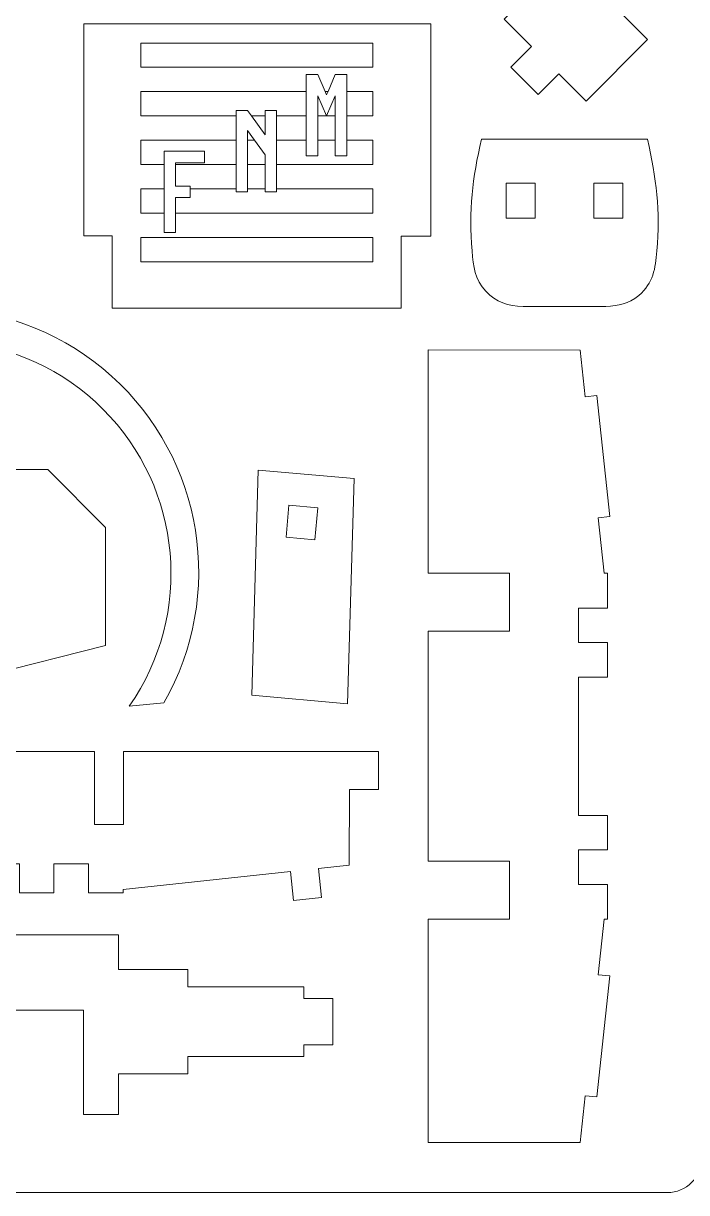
# Model space of a CAD drawing. Header units: centimetres. Extents: x -47.2 to 47.8, y -16.6 to 12.4.
# Drawn here: x -15.19 to -9.36, y -16.6 to -6.32 of the extents above; entities that cross this region are included whole.
import ezdxf

# ---------------------------------------------------------------- set-up
doc = ezdxf.new("R2010")
doc.units = ezdxf.units.CM
doc.header["$MEASUREMENT"] = 0
doc.layers.add('Camada 1', color=7, linetype='Continuous')

msp = doc.modelspace()

# ---------------------------------------------------------------- linework, layer by layer
at = {"layer": 'Camada 1', "color": 6, "lineweight": 9}
msp.add_open_spline([(-27.9276, 12.40298), (-27.9276, 12.40298), (-9.5276, 12.40298), (-9.5276, 12.40298), (-9.5276, 12.40298), (-9.3626, 12.40298), (-9.2276, 12.26798), (-9.2276, 12.10298), (-9.2276, 12.10298), (-9.2276, 12.10298), (-9.2276, -16.29702), (-9.2276, -16.29702), (-9.2276, -16.29702), (-9.2276, -16.46202), (-9.3626, -16.59702), (-9.5276, -16.59702), (-9.5276, -16.59702), (-9.5276, -16.59702), (-27.9276, -16.59702), (-27.9276, -16.59702), (-27.9276, -16.59702), (-28.0926, -16.59702), (-28.2276, -16.46202), (-28.2276, -16.29702), (-28.2276, -16.29702), (-28.2276, -16.29702), (-28.2276, 12.10298), (-28.2276, 12.10298), (-28.2276, 12.10298), (-28.2276, 12.26798), (-28.0926, 12.40298), (-27.9276, 12.40298)], degree=3, knots=[0, 0, 0, 0, 0.11111111, 0.11111111, 0.11111111, 0.11111111, 0.22222222, 0.22222222, 0.22222222, 0.22222222, 0.33333333, 0.33333333, 0.33333333, 0.33333333, 0.44444444, 0.44444444, 0.44444444, 0.44444444, 0.55555556, 0.55555556, 0.55555556, 0.55555556, 0.66666667, 0.66666667, 0.66666667, 0.66666667, 0.77777778, 0.77777778, 0.77777778, 0.77777778, 1, 1, 1, 1], dxfattribs=at)
at = {"layer": 'Camada 1', "color": 250, "lineweight": 9}
for points, knots in [([(-10.18258, -5.98322), (-10.18258, -5.98322), (-10.42303, -5.74277), (-10.42303, -5.74277), (-10.42303, -5.74277), (-10.42303, -5.74277), (-10.96405, -6.28379), (-10.96405, -6.28379), (-10.96405, -6.28379), (-10.96405, -6.28379), (-10.7236, -6.52424), (-10.7236, -6.52424), (-10.7236, -6.52424), (-10.7236, -6.52424), (-10.90394, -6.70458), (-10.90394, -6.70458), (-10.90394, -6.70458), (-10.90394, -6.70458), (-10.66349, -6.94504), (-10.66349, -6.94504), (-10.66349, -6.94504), (-10.66349, -6.94504), (-10.48315, -6.7647), (-10.48315, -6.7647), (-10.48315, -6.7647), (-10.48315, -6.7647), (-10.2427, -7.00515), (-10.2427, -7.00515), (-10.2427, -7.00515), (-10.2427, -7.00515), (-9.70168, -6.46413), (-9.70168, -6.46413), (-9.70168, -6.46413), (-9.70168, -6.46413), (-9.94213, -6.22367), (-9.94213, -6.22367), (-9.94213, -6.22367), (-9.94213, -6.22367), (-9.7618, -6.04334), (-9.7618, -6.04334), (-9.7618, -6.04334), (-9.7618, -6.04334), (-10.00225, -5.80289), (-10.00225, -5.80289), (-10.00225, -5.80289), (-10.00225, -5.80289), (-10.18258, -5.98322), (-10.18258, -5.98322)], [0, 0, 0, 0, 0.07692308, 0.07692308, 0.07692308, 0.07692308, 0.15384615, 0.15384615, 0.15384615, 0.15384615, 0.23076923, 0.23076923, 0.23076923, 0.23076923, 0.30769231, 0.30769231, 0.30769231, 0.30769231, 0.38461538, 0.38461538, 0.38461538, 0.38461538, 0.46153846, 0.46153846, 0.46153846, 0.46153846, 0.53846154, 0.53846154, 0.53846154, 0.53846154, 0.61538462, 0.61538462, 0.61538462, 0.61538462, 0.69230769, 0.69230769, 0.69230769, 0.69230769, 0.76923077, 0.76923077, 0.76923077, 0.76923077, 0.84615385, 0.84615385, 0.84615385, 0.84615385, 1, 1, 1, 1]), ([(-14.6585, -8.18739), (-14.6585, -8.18739), (-14.4099, -8.18739), (-14.4099, -8.18739), (-14.4099, -8.18739), (-14.4099, -8.18739), (-14.4099, -8.82422), (-14.4099, -8.82422), (-14.4099, -8.82422), (-14.4099, -8.82422), (-11.86891, -8.82422), (-11.86891, -8.82422), (-11.86891, -8.82422), (-11.86891, -8.82422), (-11.86891, -8.19025), (-11.86891, -8.19025), (-11.86891, -8.19025), (-11.86891, -8.19025), (-11.60724, -8.19025), (-11.60724, -8.19025), (-11.60724, -8.19025), (-11.60724, -8.19025), (-11.60724, -6.32372), (-11.60724, -6.32372), (-11.60724, -6.32372), (-11.60724, -6.32372), (-14.6585, -6.32372), (-14.6585, -6.32372), (-14.6585, -6.32372), (-14.6585, -6.32372), (-14.6585, -8.18739), (-14.6585, -8.18739)], [0, 0, 0, 0, 0.11111111, 0.11111111, 0.11111111, 0.11111111, 0.22222222, 0.22222222, 0.22222222, 0.22222222, 0.33333333, 0.33333333, 0.33333333, 0.33333333, 0.44444444, 0.44444444, 0.44444444, 0.44444444, 0.55555556, 0.55555556, 0.55555556, 0.55555556, 0.66666667, 0.66666667, 0.66666667, 0.66666667, 0.77777778, 0.77777778, 0.77777778, 0.77777778, 1, 1, 1, 1]), ([(-10.06833, -8.80847), (-10.06833, -8.80847), (-10.79741, -8.80847), (-10.79741, -8.80847), (-10.79741, -8.80847), (-10.92512, -8.80765), (-11.03414, -8.77217), (-11.12386, -8.67573), (-11.12386, -8.67573), (-11.22289, -8.56929), (-11.23381, -8.45833), (-11.24548, -8.32117), (-11.24548, -8.32117), (-11.2753, -7.97065), (-11.2427, -7.67917), (-11.16195, -7.33947), (-11.16195, -7.33947), (-11.16195, -7.33947), (-9.70379, -7.33947), (-9.70379, -7.33947), (-9.70379, -7.33947), (-9.62304, -7.67917), (-9.59043, -7.97065), (-9.62026, -8.32117), (-9.62026, -8.32117), (-9.63338, -8.47536), (-9.64948, -8.60255), (-9.77955, -8.71149), (-9.77955, -8.71149), (-9.87475, -8.79121), (-9.95258, -8.79975), (-10.06833, -8.80847)], [0, 0, 0, 0, 0.11111111, 0.11111111, 0.11111111, 0.11111111, 0.22222222, 0.22222222, 0.22222222, 0.22222222, 0.33333333, 0.33333333, 0.33333333, 0.33333333, 0.44444444, 0.44444444, 0.44444444, 0.44444444, 0.55555556, 0.55555556, 0.55555556, 0.55555556, 0.66666667, 0.66666667, 0.66666667, 0.66666667, 0.77777778, 0.77777778, 0.77777778, 0.77777778, 1, 1, 1, 1]), ([(-17.10183, -9.48019), (-16.29054, -8.9143), (-15.19026, -9.01156), (-14.49083, -9.711), (-14.49083, -9.711), (-13.7914, -10.41043), (-13.69413, -11.51071), (-14.26002, -12.322), (-14.26002, -12.322), (-14.26002, -12.322), (-13.95548, -12.29209), (-13.95548, -12.29209), (-13.95548, -12.29209), (-13.41362, -11.34628), (-13.60501, -10.15061), (-14.415, -9.42117), (-14.415, -9.42117), (-15.22499, -8.69173), (-16.43412, -8.6262), (-17.31821, -9.26381), (-17.31821, -9.26381), (-17.31821, -9.26381), (-17.10183, -9.48019), (-17.10183, -9.48019)], [0, 0, 0, 0, 0.14285714, 0.14285714, 0.14285714, 0.14285714, 0.28571429, 0.28571429, 0.28571429, 0.28571429, 0.42857143, 0.42857143, 0.42857143, 0.42857143, 0.57142857, 0.57142857, 0.57142857, 0.57142857, 0.71428571, 0.71428571, 0.71428571, 0.71428571, 1, 1, 1, 1]), ([(-10.30907, -11.76302), (-10.30907, -11.76302), (-10.3091, -11.45965), (-10.3091, -11.45965), (-10.3091, -11.45965), (-10.3091, -11.45965), (-10.05419, -11.45949), (-10.05419, -11.45949), (-10.05419, -11.45949), (-10.05419, -11.45949), (-10.05403, -11.15324), (-10.05403, -11.15324), (-10.05403, -11.15324), (-10.05403, -11.15324), (-10.08356, -11.15313), (-10.08356, -11.15313), (-10.08356, -11.15313), (-10.08356, -11.15313), (-10.13596, -10.66633), (-10.13596, -10.66633), (-10.13596, -10.66633), (-10.13596, -10.66633), (-10.03454, -10.65542), (-10.03454, -10.65542), (-10.03454, -10.65542), (-10.03454, -10.65542), (-10.14904, -9.59166), (-10.14904, -9.59166), (-10.14904, -9.59166), (-10.14904, -9.59166), (-10.25046, -9.60257), (-10.25046, -9.60257), (-10.25046, -9.60257), (-10.25046, -9.60257), (-10.29468, -9.19175), (-10.29468, -9.19175), (-10.29468, -9.19175), (-10.29468, -9.19175), (-11.62996, -9.19108), (-11.62996, -9.19108), (-11.62996, -9.19108), (-11.62996, -9.19108), (-11.63094, -11.15279), (-11.63094, -11.15279), (-11.63094, -11.15279), (-11.63094, -11.15279), (-10.91692, -11.15315), (-10.91692, -11.15315), (-10.91692, -11.15315), (-10.91692, -11.15315), (-10.91718, -11.66314), (-10.91718, -11.66314), (-10.91718, -11.66314), (-10.91718, -11.66314), (-11.6312, -11.66278), (-11.6312, -11.66278), (-11.6312, -11.66278), (-11.6312, -11.66278), (-11.6312, -13.68517), (-11.6312, -13.68517), (-11.6312, -13.68517), (-11.6312, -13.68517), (-10.91718, -13.68481), (-10.91718, -13.68481), (-10.91718, -13.68481), (-10.91718, -13.68481), (-10.91692, -14.19481), (-10.91692, -14.19481), (-10.91692, -14.19481), (-10.91692, -14.19481), (-11.63094, -14.19517), (-11.63094, -14.19517), (-11.63094, -14.19517), (-11.63094, -14.19517), (-11.62996, -16.15687), (-11.62996, -16.15687), (-11.62996, -16.15687), (-11.62996, -16.15687), (-10.29468, -16.15621), (-10.29468, -16.15621), (-10.29468, -16.15621), (-10.29468, -16.15621), (-10.25046, -15.74539), (-10.25046, -15.74539), (-10.25046, -15.74539), (-10.25046, -15.74539), (-10.14904, -15.75631), (-10.14904, -15.75631), (-10.14904, -15.75631), (-10.14904, -15.75631), (-10.03454, -14.69254), (-10.03454, -14.69254), (-10.03454, -14.69254), (-10.03454, -14.69254), (-10.13596, -14.68163), (-10.13596, -14.68163), (-10.13596, -14.68163), (-10.13596, -14.68163), (-10.08356, -14.19482), (-10.08356, -14.19482), (-10.08356, -14.19482), (-10.08356, -14.19482), (-10.05403, -14.19471), (-10.05403, -14.19471), (-10.05403, -14.19471), (-10.05403, -14.19471), (-10.05419, -13.88846), (-10.05419, -13.88846), (-10.05419, -13.88846), (-10.05419, -13.88846), (-10.3091, -13.88827), (-10.3091, -13.88827), (-10.3091, -13.88827), (-10.3091, -13.88827), (-10.30907, -13.5849), (-10.30907, -13.5849), (-10.30907, -13.5849), (-10.30907, -13.5849), (-10.05404, -13.58493), (-10.05404, -13.58493), (-10.05404, -13.58493), (-10.05404, -13.58493), (-10.05401, -13.28157), (-10.05401, -13.28157), (-10.05401, -13.28157), (-10.05401, -13.28157), (-10.30904, -13.28155), (-10.30904, -13.28155), (-10.30904, -13.28155), (-10.30904, -13.28155), (-10.30904, -12.06639), (-10.30904, -12.06639), (-10.30904, -12.06639), (-10.30904, -12.06639), (-10.05401, -12.06638), (-10.05401, -12.06638), (-10.05401, -12.06638), (-10.05401, -12.06638), (-10.05404, -11.76302), (-10.05404, -11.76302), (-10.05404, -11.76302), (-10.05404, -11.76302), (-10.30907, -11.76302), (-10.30907, -11.76302)], [0, 0, 0, 0, 0.02702703, 0.02702703, 0.02702703, 0.02702703, 0.05405405, 0.05405405, 0.05405405, 0.05405405, 0.08108108, 0.08108108, 0.08108108, 0.08108108, 0.10810811, 0.10810811, 0.10810811, 0.10810811, 0.13513514, 0.13513514, 0.13513514, 0.13513514, 0.16216216, 0.16216216, 0.16216216, 0.16216216, 0.18918919, 0.18918919, 0.18918919, 0.18918919, 0.21621622, 0.21621622, 0.21621622, 0.21621622, 0.24324324, 0.24324324, 0.24324324, 0.24324324, 0.27027027, 0.27027027, 0.27027027, 0.27027027, 0.2972973, 0.2972973, 0.2972973, 0.2972973, 0.32432432, 0.32432432, 0.32432432, 0.32432432, 0.35135135, 0.35135135, 0.35135135, 0.35135135, 0.37837838, 0.37837838, 0.37837838, 0.37837838, 0.40540541, 0.40540541, 0.40540541, 0.40540541, 0.43243243, 0.43243243, 0.43243243, 0.43243243, 0.45945946, 0.45945946, 0.45945946, 0.45945946, 0.48648649, 0.48648649, 0.48648649, 0.48648649, 0.51351351, 0.51351351, 0.51351351, 0.51351351, 0.54054054, 0.54054054, 0.54054054, 0.54054054, 0.56756757, 0.56756757, 0.56756757, 0.56756757, 0.59459459, 0.59459459, 0.59459459, 0.59459459, 0.62162162, 0.62162162, 0.62162162, 0.62162162, 0.64864865, 0.64864865, 0.64864865, 0.64864865, 0.67567568, 0.67567568, 0.67567568, 0.67567568, 0.7027027, 0.7027027, 0.7027027, 0.7027027, 0.72972973, 0.72972973, 0.72972973, 0.72972973, 0.75675676, 0.75675676, 0.75675676, 0.75675676, 0.78378378, 0.78378378, 0.78378378, 0.78378378, 0.81081081, 0.81081081, 0.81081081, 0.81081081, 0.83783784, 0.83783784, 0.83783784, 0.83783784, 0.86486486, 0.86486486, 0.86486486, 0.86486486, 0.89189189, 0.89189189, 0.89189189, 0.89189189, 0.91891892, 0.91891892, 0.91891892, 0.91891892, 0.94594595, 0.94594595, 0.94594595, 0.94594595, 1, 1, 1, 1]), ([(-20.99827, -11.7898), (-20.99827, -11.7898), (-18.9586, -12.30563), (-18.9586, -12.30563), (-18.9586, -12.30563), (-18.9586, -12.30563), (-16.50715, -12.30563), (-16.50715, -12.30563), (-16.50715, -12.30563), (-16.50715, -12.30563), (-14.46747, -11.7898), (-14.46747, -11.7898), (-14.46747, -11.7898), (-14.46747, -11.7898), (-14.46747, -10.75223), (-14.46747, -10.75223), (-14.46747, -10.75223), (-14.46747, -10.75223), (-14.97739, -10.24231), (-14.97739, -10.24231), (-14.97739, -10.24231), (-14.97739, -10.24231), (-15.4873, -10.24231), (-15.4873, -10.24231), (-15.4873, -10.24231), (-15.4873, -10.24231), (-15.4873, -10.75223), (-15.4873, -10.75223), (-15.4873, -10.75223), (-15.4873, -10.75223), (-15.74227, -10.75223), (-15.74227, -10.75223), (-15.74227, -10.75223), (-15.74227, -10.75223), (-15.74227, -10.24231), (-15.74227, -10.24231), (-15.74227, -10.24231), (-15.74227, -10.24231), (-19.72348, -10.24231), (-19.72348, -10.24231), (-19.72348, -10.24231), (-19.72348, -10.24231), (-19.72348, -10.75223), (-19.72348, -10.75223), (-19.72348, -10.75223), (-19.72348, -10.75223), (-19.97844, -10.75223), (-19.97844, -10.75223), (-19.97844, -10.75223), (-19.97844, -10.75223), (-19.97844, -10.24231), (-19.97844, -10.24231), (-19.97844, -10.24231), (-19.97844, -10.24231), (-20.48836, -10.24231), (-20.48836, -10.24231), (-20.48836, -10.24231), (-20.48836, -10.24231), (-20.99827, -10.75223), (-20.99827, -10.75223), (-20.99827, -10.75223), (-20.99827, -10.75223), (-20.99827, -11.7898), (-20.99827, -11.7898)], [0, 0, 0, 0, 0.05882353, 0.05882353, 0.05882353, 0.05882353, 0.11764706, 0.11764706, 0.11764706, 0.11764706, 0.17647059, 0.17647059, 0.17647059, 0.17647059, 0.23529412, 0.23529412, 0.23529412, 0.23529412, 0.29411765, 0.29411765, 0.29411765, 0.29411765, 0.35294118, 0.35294118, 0.35294118, 0.35294118, 0.41176471, 0.41176471, 0.41176471, 0.41176471, 0.47058824, 0.47058824, 0.47058824, 0.47058824, 0.52941176, 0.52941176, 0.52941176, 0.52941176, 0.58823529, 0.58823529, 0.58823529, 0.58823529, 0.64705882, 0.64705882, 0.64705882, 0.64705882, 0.70588235, 0.70588235, 0.70588235, 0.70588235, 0.76470588, 0.76470588, 0.76470588, 0.76470588, 0.82352941, 0.82352941, 0.82352941, 0.82352941, 0.88235294, 0.88235294, 0.88235294, 0.88235294, 1, 1, 1, 1]), ([(-13.1259, -10.24726), (-13.1259, -10.24726), (-12.28298, -10.32081), (-12.28298, -10.32081), (-12.28298, -10.32081), (-12.28298, -10.32081), (-12.33986, -12.30088), (-12.33986, -12.30088), (-12.33986, -12.30088), (-12.33986, -12.30088), (-13.1821, -12.22513), (-13.1821, -12.22513), (-13.1821, -12.22513), (-13.1821, -12.22513), (-13.1259, -10.24726), (-13.1259, -10.24726)], [0, 0, 0, 0, 0.2, 0.2, 0.2, 0.2, 0.4, 0.4, 0.4, 0.4, 0.6, 0.6, 0.6, 0.6, 1, 1, 1, 1]), ([(-17.3542, -12.71963), (-17.3542, -12.71963), (-17.35388, -13.36226), (-17.35388, -13.36226), (-17.35388, -13.36226), (-17.35388, -13.36226), (-17.09887, -13.36214), (-17.09887, -13.36214), (-17.09887, -13.36214), (-17.09887, -13.36214), (-17.09919, -12.7195), (-17.09919, -12.7195), (-17.09919, -12.7195), (-17.09919, -12.7195), (-14.56654, -12.7195), (-14.56654, -12.7195), (-14.56654, -12.7195), (-14.56654, -12.7195), (-14.56686, -13.36214), (-14.56686, -13.36214), (-14.56686, -13.36214), (-14.56686, -13.36214), (-14.31186, -13.36226), (-14.31186, -13.36226), (-14.31186, -13.36226), (-14.31186, -13.36226), (-14.31153, -12.71963), (-14.31153, -12.71963), (-14.31153, -12.71963), (-14.31153, -12.71963), (-12.0691, -12.72077), (-12.0691, -12.72077), (-12.0691, -12.72077), (-12.0691, -12.72077), (-12.06926, -13.0546), (-12.06926, -13.0546), (-12.06926, -13.0546), (-12.06926, -13.0546), (-12.3246, -13.05447), (-12.3246, -13.05447), (-12.3246, -13.05447), (-12.3246, -13.05447), (-12.32524, -13.71927), (-12.32524, -13.71927), (-12.32524, -13.71927), (-12.32524, -13.71927), (-12.59674, -13.74849), (-12.59674, -13.74849), (-12.59674, -13.74849), (-12.59674, -13.74849), (-12.56945, -14.00204), (-12.56945, -14.00204), (-12.56945, -14.00204), (-12.56945, -14.00204), (-12.81462, -14.02843), (-12.81462, -14.02843), (-12.81462, -14.02843), (-12.81462, -14.02843), (-12.84191, -13.77489), (-12.84191, -13.77489), (-12.84191, -13.77489), (-12.84191, -13.77489), (-14.31295, -13.93321), (-14.31295, -13.93321), (-14.31295, -13.93321), (-14.31295, -13.93321), (-14.31306, -13.96274), (-14.31306, -13.96274), (-14.31306, -13.96274), (-14.31306, -13.96274), (-14.61932, -13.96258), (-14.61932, -13.96258), (-14.61932, -13.96258), (-14.61932, -13.96258), (-14.61946, -13.7076), (-14.61946, -13.7076), (-14.61946, -13.7076), (-14.61946, -13.7076), (-14.92284, -13.70765), (-14.92284, -13.70765), (-14.92284, -13.70765), (-14.92284, -13.70765), (-14.92283, -13.96272), (-14.92283, -13.96272), (-14.92283, -13.96272), (-14.92283, -13.96272), (-15.22621, -13.96276), (-15.22621, -13.96276), (-15.22621, -13.96276), (-15.22621, -13.96276), (-15.22621, -13.7077), (-15.22621, -13.7077), (-15.22621, -13.7077), (-15.22621, -13.7077), (-16.43951, -13.7077), (-16.43951, -13.7077), (-16.43951, -13.7077), (-16.43951, -13.7077), (-16.43953, -13.96276), (-16.43953, -13.96276), (-16.43953, -13.96276), (-16.43953, -13.96276), (-16.74289, -13.96272), (-16.74289, -13.96272), (-16.74289, -13.96272), (-16.74289, -13.96272), (-16.74286, -13.70765), (-16.74286, -13.70765), (-16.74286, -13.70765), (-16.74286, -13.70765), (-17.04623, -13.7076), (-17.04623, -13.7076), (-17.04623, -13.7076), (-17.04623, -13.7076), (-17.04642, -13.96258), (-17.04642, -13.96258), (-17.04642, -13.96258), (-17.04642, -13.96258), (-17.35267, -13.96274), (-17.35267, -13.96274), (-17.35267, -13.96274), (-17.35267, -13.96274), (-17.35279, -13.93321), (-17.35279, -13.93321), (-17.35279, -13.93321), (-17.35279, -13.93321), (-18.82384, -13.77489), (-18.82384, -13.77489), (-18.82384, -13.77489), (-18.82384, -13.77489), (-18.85113, -14.02843), (-18.85113, -14.02843), (-18.85113, -14.02843), (-18.85113, -14.02843), (-19.0963, -14.00204), (-19.0963, -14.00204), (-19.0963, -14.00204), (-19.0963, -14.00204), (-19.06901, -13.74849), (-19.06901, -13.74849), (-19.06901, -13.74849), (-19.06901, -13.74849), (-19.34051, -13.71927), (-19.34051, -13.71927), (-19.34051, -13.71927), (-19.34051, -13.71927), (-19.34114, -13.05447), (-19.34114, -13.05447), (-19.34114, -13.05447), (-19.34114, -13.05447), (-19.59648, -13.0546), (-19.59648, -13.0546), (-19.59648, -13.0546), (-19.59648, -13.0546), (-19.59665, -12.72077), (-19.59665, -12.72077), (-19.59665, -12.72077), (-19.59665, -12.72077), (-17.3542, -12.71963), (-17.3542, -12.71963)], [0, 0, 0, 0, 0.02439024, 0.02439024, 0.02439024, 0.02439024, 0.04878049, 0.04878049, 0.04878049, 0.04878049, 0.07317073, 0.07317073, 0.07317073, 0.07317073, 0.09756098, 0.09756098, 0.09756098, 0.09756098, 0.12195122, 0.12195122, 0.12195122, 0.12195122, 0.14634146, 0.14634146, 0.14634146, 0.14634146, 0.17073171, 0.17073171, 0.17073171, 0.17073171, 0.19512195, 0.19512195, 0.19512195, 0.19512195, 0.2195122, 0.2195122, 0.2195122, 0.2195122, 0.24390244, 0.24390244, 0.24390244, 0.24390244, 0.26829268, 0.26829268, 0.26829268, 0.26829268, 0.29268293, 0.29268293, 0.29268293, 0.29268293, 0.31707317, 0.31707317, 0.31707317, 0.31707317, 0.34146341, 0.34146341, 0.34146341, 0.34146341, 0.36585366, 0.36585366, 0.36585366, 0.36585366, 0.3902439, 0.3902439, 0.3902439, 0.3902439, 0.41463415, 0.41463415, 0.41463415, 0.41463415, 0.43902439, 0.43902439, 0.43902439, 0.43902439, 0.46341463, 0.46341463, 0.46341463, 0.46341463, 0.48780488, 0.48780488, 0.48780488, 0.48780488, 0.51219512, 0.51219512, 0.51219512, 0.51219512, 0.53658537, 0.53658537, 0.53658537, 0.53658537, 0.56097561, 0.56097561, 0.56097561, 0.56097561, 0.58536585, 0.58536585, 0.58536585, 0.58536585, 0.6097561, 0.6097561, 0.6097561, 0.6097561, 0.63414634, 0.63414634, 0.63414634, 0.63414634, 0.65853659, 0.65853659, 0.65853659, 0.65853659, 0.68292683, 0.68292683, 0.68292683, 0.68292683, 0.70731707, 0.70731707, 0.70731707, 0.70731707, 0.73170732, 0.73170732, 0.73170732, 0.73170732, 0.75609756, 0.75609756, 0.75609756, 0.75609756, 0.7804878, 0.7804878, 0.7804878, 0.7804878, 0.80487805, 0.80487805, 0.80487805, 0.80487805, 0.82926829, 0.82926829, 0.82926829, 0.82926829, 0.85365854, 0.85365854, 0.85365854, 0.85365854, 0.87804878, 0.87804878, 0.87804878, 0.87804878, 0.90243902, 0.90243902, 0.90243902, 0.90243902, 0.92682927, 0.92682927, 0.92682927, 0.92682927, 0.95121951, 0.95121951, 0.95121951, 0.95121951, 1, 1, 1, 1]), ([(-19.74157, -15.29946), (-19.74157, -15.29946), (-19.74157, -15.40144), (-19.74157, -15.40144), (-19.74157, -15.40144), (-19.74157, -15.40144), (-18.72175, -15.40144), (-18.72175, -15.40144), (-18.72175, -15.40144), (-18.72175, -15.40144), (-18.72175, -15.55442), (-18.72175, -15.55442), (-18.72175, -15.55442), (-18.72175, -15.55442), (-18.10986, -15.55442), (-18.10986, -15.55442), (-18.10986, -15.55442), (-18.10986, -15.55442), (-18.10986, -15.91136), (-18.10986, -15.91136), (-18.10986, -15.91136), (-18.10986, -15.91136), (-17.80391, -15.91136), (-17.80391, -15.91136), (-17.80391, -15.91136), (-17.80391, -15.91136), (-17.80391, -14.99352), (-17.80391, -14.99352), (-17.80391, -14.99352), (-17.80391, -14.99352), (-16.93707, -14.99352), (-16.93707, -14.99352), (-16.93707, -14.99352), (-16.93707, -14.99352), (-16.93707, -15.55442), (-16.93707, -15.55442), (-16.93707, -15.55442), (-16.93707, -15.55442), (-17.19202, -15.55442), (-17.19202, -15.55442), (-17.19202, -15.55442), (-17.19202, -15.55442), (-17.19202, -15.91136), (-17.19202, -15.91136), (-17.19202, -15.91136), (-17.19202, -15.91136), (-16.93707, -15.91136), (-16.93707, -15.91136), (-16.93707, -15.91136), (-16.93707, -15.91136), (-16.93707, -16.2173), (-16.93707, -16.2173), (-16.93707, -16.2173), (-16.93707, -16.2173), (-15.52867, -16.2173), (-15.52867, -16.2173), (-15.52867, -16.2173), (-15.52867, -16.2173), (-15.52867, -15.91136), (-15.52867, -15.91136), (-15.52867, -15.91136), (-15.52867, -15.91136), (-15.27372, -15.91136), (-15.27372, -15.91136), (-15.27372, -15.91136), (-15.27372, -15.91136), (-15.27372, -15.55442), (-15.27372, -15.55442), (-15.27372, -15.55442), (-15.27372, -15.55442), (-15.52867, -15.55442), (-15.52867, -15.55442), (-15.52867, -15.55442), (-15.52867, -15.55442), (-15.52867, -14.99352), (-15.52867, -14.99352), (-15.52867, -14.99352), (-15.52867, -14.99352), (-14.66183, -14.99352), (-14.66183, -14.99352), (-14.66183, -14.99352), (-14.66183, -14.99352), (-14.66183, -15.91136), (-14.66183, -15.91136), (-14.66183, -15.91136), (-14.66183, -15.91136), (-14.35588, -15.91136), (-14.35588, -15.91136), (-14.35588, -15.91136), (-14.35588, -15.91136), (-14.35588, -15.55442), (-14.35588, -15.55442), (-14.35588, -15.55442), (-14.35588, -15.55442), (-13.74399, -15.55442), (-13.74399, -15.55442), (-13.74399, -15.55442), (-13.74399, -15.55442), (-13.74399, -15.40144), (-13.74399, -15.40144), (-13.74399, -15.40144), (-13.74399, -15.40144), (-12.72417, -15.40144), (-12.72417, -15.40144), (-12.72417, -15.40144), (-12.72417, -15.40144), (-12.72417, -15.29946), (-12.72417, -15.29946), (-12.72417, -15.29946), (-12.72417, -15.29946), (-12.46922, -15.29946), (-12.46922, -15.29946), (-12.46922, -15.29946), (-12.46922, -15.29946), (-12.46922, -14.89154), (-12.46922, -14.89154), (-12.46922, -14.89154), (-12.46922, -14.89154), (-12.72417, -14.89154), (-12.72417, -14.89154), (-12.72417, -14.89154), (-12.72417, -14.89154), (-12.72417, -14.78956), (-12.72417, -14.78956), (-12.72417, -14.78956), (-12.72417, -14.78956), (-13.74399, -14.78956), (-13.74399, -14.78956), (-13.74399, -14.78956), (-13.74399, -14.78956), (-13.74399, -14.63658), (-13.74399, -14.63658), (-13.74399, -14.63658), (-13.74399, -14.63658), (-14.35588, -14.63658), (-14.35588, -14.63658), (-14.35588, -14.63658), (-14.35588, -14.63658), (-14.35588, -14.33064), (-14.35588, -14.33064), (-14.35588, -14.33064), (-14.35588, -14.33064), (-18.10986, -14.33064), (-18.10986, -14.33064), (-18.10986, -14.33064), (-18.10986, -14.33064), (-18.10986, -14.63658), (-18.10986, -14.63658), (-18.10986, -14.63658), (-18.10986, -14.63658), (-18.72175, -14.63658), (-18.72175, -14.63658), (-18.72175, -14.63658), (-18.72175, -14.63658), (-18.72175, -14.78956), (-18.72175, -14.78956), (-18.72175, -14.78956), (-18.72175, -14.78956), (-19.74157, -14.78956), (-19.74157, -14.78956), (-19.74157, -14.78956), (-19.74157, -14.78956), (-19.74157, -14.89154), (-19.74157, -14.89154), (-19.74157, -14.89154), (-19.74157, -14.89154), (-19.99652, -14.89154), (-19.99652, -14.89154), (-19.99652, -14.89154), (-19.99652, -14.89154), (-19.99652, -15.29946), (-19.99652, -15.29946), (-19.99652, -15.29946), (-19.99652, -15.29946), (-19.74157, -15.29946), (-19.74157, -15.29946)], [0, 0, 0, 0, 0.02222222, 0.02222222, 0.02222222, 0.02222222, 0.04444444, 0.04444444, 0.04444444, 0.04444444, 0.06666667, 0.06666667, 0.06666667, 0.06666667, 0.08888889, 0.08888889, 0.08888889, 0.08888889, 0.11111111, 0.11111111, 0.11111111, 0.11111111, 0.13333333, 0.13333333, 0.13333333, 0.13333333, 0.15555556, 0.15555556, 0.15555556, 0.15555556, 0.17777778, 0.17777778, 0.17777778, 0.17777778, 0.2, 0.2, 0.2, 0.2, 0.22222222, 0.22222222, 0.22222222, 0.22222222, 0.24444444, 0.24444444, 0.24444444, 0.24444444, 0.26666667, 0.26666667, 0.26666667, 0.26666667, 0.28888889, 0.28888889, 0.28888889, 0.28888889, 0.31111111, 0.31111111, 0.31111111, 0.31111111, 0.33333333, 0.33333333, 0.33333333, 0.33333333, 0.35555556, 0.35555556, 0.35555556, 0.35555556, 0.37777778, 0.37777778, 0.37777778, 0.37777778, 0.4, 0.4, 0.4, 0.4, 0.42222222, 0.42222222, 0.42222222, 0.42222222, 0.44444444, 0.44444444, 0.44444444, 0.44444444, 0.46666667, 0.46666667, 0.46666667, 0.46666667, 0.48888889, 0.48888889, 0.48888889, 0.48888889, 0.51111111, 0.51111111, 0.51111111, 0.51111111, 0.53333333, 0.53333333, 0.53333333, 0.53333333, 0.55555556, 0.55555556, 0.55555556, 0.55555556, 0.57777778, 0.57777778, 0.57777778, 0.57777778, 0.6, 0.6, 0.6, 0.6, 0.62222222, 0.62222222, 0.62222222, 0.62222222, 0.64444444, 0.64444444, 0.64444444, 0.64444444, 0.66666667, 0.66666667, 0.66666667, 0.66666667, 0.68888889, 0.68888889, 0.68888889, 0.68888889, 0.71111111, 0.71111111, 0.71111111, 0.71111111, 0.73333333, 0.73333333, 0.73333333, 0.73333333, 0.75555556, 0.75555556, 0.75555556, 0.75555556, 0.77777778, 0.77777778, 0.77777778, 0.77777778, 0.8, 0.8, 0.8, 0.8, 0.82222222, 0.82222222, 0.82222222, 0.82222222, 0.84444444, 0.84444444, 0.84444444, 0.84444444, 0.86666667, 0.86666667, 0.86666667, 0.86666667, 0.88888889, 0.88888889, 0.88888889, 0.88888889, 0.91111111, 0.91111111, 0.91111111, 0.91111111, 0.93333333, 0.93333333, 0.93333333, 0.93333333, 0.95555556, 0.95555556, 0.95555556, 0.95555556, 1, 1, 1, 1])]:
    msp.add_open_spline(points, degree=3, knots=knots, dxfattribs=at)
at = {"layer": 'Camada 1', "color": 114, "lineweight": 9}
for points, knots in [([(-14.15943, -6.49374), (-14.15943, -6.49374), (-14.15943, -6.70734), (-14.15943, -6.70734), (-14.15943, -6.70734), (-14.15943, -6.70734), (-12.11937, -6.70734), (-12.11937, -6.70734), (-12.11937, -6.70734), (-12.11937, -6.70734), (-12.11937, -6.49374), (-12.11937, -6.49374), (-12.11937, -6.49374), (-12.11937, -6.49374), (-14.15943, -6.49374), (-14.15943, -6.49374)], [0, 0, 0, 0, 0.2, 0.2, 0.2, 0.2, 0.4, 0.4, 0.4, 0.4, 0.6, 0.6, 0.6, 0.6, 1, 1, 1, 1]), ([(-12.70293, -7.13456), (-12.70293, -7.13456), (-12.70293, -6.92096), (-12.70293, -6.92096), (-12.70293, -6.92096), (-12.70293, -6.92096), (-14.15943, -6.92096), (-14.15943, -6.92096), (-14.15943, -6.92096), (-14.15943, -6.92096), (-14.15943, -7.13456), (-14.15943, -7.13456), (-14.15943, -7.13456), (-14.15943, -7.13456), (-13.32108, -7.13456), (-13.32108, -7.13456), (-13.32108, -7.13456), (-13.32108, -7.13456), (-13.32108, -7.08744), (-13.32108, -7.08744), (-13.32108, -7.08744), (-13.32108, -7.08744), (-13.21908, -7.08744), (-13.21908, -7.08744), (-13.21908, -7.08744), (-13.21908, -7.08744), (-13.1854, -7.13456), (-13.1854, -7.13456), (-13.1854, -7.13456), (-13.1854, -7.13456), (-13.06606, -7.13456), (-13.06606, -7.13456), (-13.06606, -7.13456), (-13.06606, -7.13456), (-13.06606, -7.08744), (-13.06606, -7.08744), (-13.06606, -7.08744), (-13.06606, -7.08744), (-12.96406, -7.08744), (-12.96406, -7.08744), (-12.96406, -7.08744), (-12.96406, -7.08744), (-12.96406, -7.13456), (-12.96406, -7.13456), (-12.96406, -7.13456), (-12.96406, -7.13456), (-12.70293, -7.13456), (-12.70293, -7.13456)], [0, 0, 0, 0, 0.07692308, 0.07692308, 0.07692308, 0.07692308, 0.15384615, 0.15384615, 0.15384615, 0.15384615, 0.23076923, 0.23076923, 0.23076923, 0.23076923, 0.30769231, 0.30769231, 0.30769231, 0.30769231, 0.38461538, 0.38461538, 0.38461538, 0.38461538, 0.46153846, 0.46153846, 0.46153846, 0.46153846, 0.53846154, 0.53846154, 0.53846154, 0.53846154, 0.61538462, 0.61538462, 0.61538462, 0.61538462, 0.69230769, 0.69230769, 0.69230769, 0.69230769, 0.76923077, 0.76923077, 0.76923077, 0.76923077, 0.84615385, 0.84615385, 0.84615385, 0.84615385, 1, 1, 1, 1]), ([(-12.52442, -7.13456), (-12.52442, -7.13456), (-12.60092, -7.13456), (-12.60092, -7.13456), (-12.60092, -7.13456), (-12.60092, -7.13456), (-12.60092, -6.9588), (-12.60092, -6.9588), (-12.60092, -6.9588), (-12.60092, -6.9588), (-12.52442, -7.13456), (-12.52442, -7.13456), (-12.52442, -7.13456), (-12.52442, -7.13456), (-12.44792, -6.9588), (-12.44792, -6.9588), (-12.44792, -6.9588), (-12.44792, -6.9588), (-12.44792, -7.13456), (-12.44792, -7.13456), (-12.44792, -7.13456), (-12.44792, -7.13456), (-12.52442, -7.13456), (-12.52442, -7.13456)], [0, 0, 0, 0, 0.14285714, 0.14285714, 0.14285714, 0.14285714, 0.28571429, 0.28571429, 0.28571429, 0.28571429, 0.42857143, 0.42857143, 0.42857143, 0.42857143, 0.57142857, 0.57142857, 0.57142857, 0.57142857, 0.71428571, 0.71428571, 0.71428571, 0.71428571, 1, 1, 1, 1]), ([(-12.52442, -6.94978), (-12.52442, -6.94978), (-12.53678, -6.92096), (-12.53678, -6.92096), (-12.53678, -6.92096), (-12.53678, -6.92096), (-12.51206, -6.92096), (-12.51206, -6.92096), (-12.51206, -6.92096), (-12.51206, -6.92096), (-12.52442, -6.94978), (-12.52442, -6.94978)], [0, 0, 0, 0, 0.25, 0.25, 0.25, 0.25, 0.5, 0.5, 0.5, 0.5, 1, 1, 1, 1]), ([(-12.11937, -7.13456), (-12.11937, -7.13456), (-12.34592, -7.13456), (-12.34592, -7.13456), (-12.34592, -7.13456), (-12.34592, -7.13456), (-12.34592, -6.92096), (-12.34592, -6.92096), (-12.34592, -6.92096), (-12.34592, -6.92096), (-12.11937, -6.92096), (-12.11937, -6.92096), (-12.11937, -6.92096), (-12.11937, -6.92096), (-12.11937, -7.13456), (-12.11937, -7.13456)], [0, 0, 0, 0, 0.2, 0.2, 0.2, 0.2, 0.4, 0.4, 0.4, 0.4, 0.6, 0.6, 0.6, 0.6, 1, 1, 1, 1]), ([(-13.32107, -7.56178), (-13.32107, -7.56178), (-13.85236, -7.56178), (-13.85236, -7.56178), (-13.85236, -7.56178), (-13.85236, -7.56178), (-13.85236, -7.54645), (-13.85236, -7.54645), (-13.85236, -7.54645), (-13.85236, -7.54645), (-13.59735, -7.54645), (-13.59735, -7.54645), (-13.59735, -7.54645), (-13.59735, -7.54645), (-13.59735, -7.44445), (-13.59735, -7.44445), (-13.59735, -7.44445), (-13.59735, -7.44445), (-13.95436, -7.44445), (-13.95436, -7.44445), (-13.95436, -7.44445), (-13.95436, -7.44445), (-13.95436, -7.56178), (-13.95436, -7.56178), (-13.95436, -7.56178), (-13.95436, -7.56178), (-14.15943, -7.56178), (-14.15943, -7.56178), (-14.15943, -7.56178), (-14.15943, -7.56178), (-14.15943, -7.34817), (-14.15943, -7.34817), (-14.15943, -7.34817), (-14.15943, -7.34817), (-13.32107, -7.34817), (-13.32107, -7.34817), (-13.32107, -7.34817), (-13.32107, -7.34817), (-13.32107, -7.56178), (-13.32107, -7.56178)], [0, 0, 0, 0, 0.09090909, 0.09090909, 0.09090909, 0.09090909, 0.18181818, 0.18181818, 0.18181818, 0.18181818, 0.27272727, 0.27272727, 0.27272727, 0.27272727, 0.36363636, 0.36363636, 0.36363636, 0.36363636, 0.45454545, 0.45454545, 0.45454545, 0.45454545, 0.54545455, 0.54545455, 0.54545455, 0.54545455, 0.63636364, 0.63636364, 0.63636364, 0.63636364, 0.72727273, 0.72727273, 0.72727273, 0.72727273, 0.81818182, 0.81818182, 0.81818182, 0.81818182, 1, 1, 1, 1]), ([(-13.06606, -7.47714), (-13.06606, -7.47714), (-13.15819, -7.34817), (-13.15819, -7.34817), (-13.15819, -7.34817), (-13.15819, -7.34817), (-13.21907, -7.34817), (-13.21907, -7.34817), (-13.21907, -7.34817), (-13.21907, -7.34817), (-13.21907, -7.56178), (-13.21907, -7.56178), (-13.21907, -7.56178), (-13.21907, -7.56178), (-13.06606, -7.56178), (-13.06606, -7.56178), (-13.06606, -7.56178), (-13.06606, -7.56178), (-13.06606, -7.47714), (-13.06606, -7.47714)], [0, 0, 0, 0, 0.16666667, 0.16666667, 0.16666667, 0.16666667, 0.33333333, 0.33333333, 0.33333333, 0.33333333, 0.5, 0.5, 0.5, 0.5, 0.66666667, 0.66666667, 0.66666667, 0.66666667, 1, 1, 1, 1]), ([(-12.70292, -7.4853), (-12.70292, -7.4853), (-12.60092, -7.4853), (-12.60092, -7.4853), (-12.60092, -7.4853), (-12.60092, -7.4853), (-12.60092, -7.34817), (-12.60092, -7.34817), (-12.60092, -7.34817), (-12.60092, -7.34817), (-12.44792, -7.34817), (-12.44792, -7.34817), (-12.44792, -7.34817), (-12.44792, -7.34817), (-12.44792, -7.4853), (-12.44792, -7.4853), (-12.44792, -7.4853), (-12.44792, -7.4853), (-12.34592, -7.4853), (-12.34592, -7.4853), (-12.34592, -7.4853), (-12.34592, -7.4853), (-12.34592, -7.34817), (-12.34592, -7.34817), (-12.34592, -7.34817), (-12.34592, -7.34817), (-12.11937, -7.34817), (-12.11937, -7.34817), (-12.11937, -7.34817), (-12.11937, -7.34817), (-12.11937, -7.56178), (-12.11937, -7.56178), (-12.11937, -7.56178), (-12.11937, -7.56178), (-12.96406, -7.56178), (-12.96406, -7.56178), (-12.96406, -7.56178), (-12.96406, -7.56178), (-12.96406, -7.34817), (-12.96406, -7.34817), (-12.96406, -7.34817), (-12.96406, -7.34817), (-12.70292, -7.34817), (-12.70292, -7.34817), (-12.70292, -7.34817), (-12.70292, -7.34817), (-12.70292, -7.4853), (-12.70292, -7.4853)], [0, 0, 0, 0, 0.07692308, 0.07692308, 0.07692308, 0.07692308, 0.15384615, 0.15384615, 0.15384615, 0.15384615, 0.23076923, 0.23076923, 0.23076923, 0.23076923, 0.30769231, 0.30769231, 0.30769231, 0.30769231, 0.38461538, 0.38461538, 0.38461538, 0.38461538, 0.46153846, 0.46153846, 0.46153846, 0.46153846, 0.53846154, 0.53846154, 0.53846154, 0.53846154, 0.61538462, 0.61538462, 0.61538462, 0.61538462, 0.69230769, 0.69230769, 0.69230769, 0.69230769, 0.76923077, 0.76923077, 0.76923077, 0.76923077, 0.84615385, 0.84615385, 0.84615385, 0.84615385, 1, 1, 1, 1]), ([(-13.95436, -7.77538), (-13.95436, -7.77538), (-14.15943, -7.77538), (-14.15943, -7.77538), (-14.15943, -7.77538), (-14.15943, -7.77538), (-14.15943, -7.98899), (-14.15943, -7.98899), (-14.15943, -7.98899), (-14.15943, -7.98899), (-13.95436, -7.98899), (-13.95436, -7.98899), (-13.95436, -7.98899), (-13.95436, -7.98899), (-13.95436, -7.77538), (-13.95436, -7.77538)], [0, 0, 0, 0, 0.2, 0.2, 0.2, 0.2, 0.4, 0.4, 0.4, 0.4, 0.6, 0.6, 0.6, 0.6, 1, 1, 1, 1]), ([(-12.96406, -7.80146), (-12.96406, -7.80146), (-12.96406, -7.77538), (-12.96406, -7.77538), (-12.96406, -7.77538), (-12.96406, -7.77538), (-12.11937, -7.77538), (-12.11937, -7.77538), (-12.11937, -7.77538), (-12.11937, -7.77538), (-12.11937, -7.98899), (-12.11937, -7.98899), (-12.11937, -7.98899), (-12.11937, -7.98899), (-13.85236, -7.98899), (-13.85236, -7.98899), (-13.85236, -7.98899), (-13.85236, -7.98899), (-13.85236, -7.85246), (-13.85236, -7.85246), (-13.85236, -7.85246), (-13.85236, -7.85246), (-13.72485, -7.85246), (-13.72485, -7.85246), (-13.72485, -7.85246), (-13.72485, -7.85246), (-13.72485, -7.77538), (-13.72485, -7.77538), (-13.72485, -7.77538), (-13.72485, -7.77538), (-13.32107, -7.77538), (-13.32107, -7.77538), (-13.32107, -7.77538), (-13.32107, -7.77538), (-13.32107, -7.80146), (-13.32107, -7.80146), (-13.32107, -7.80146), (-13.32107, -7.80146), (-13.21907, -7.80146), (-13.21907, -7.80146), (-13.21907, -7.80146), (-13.21907, -7.80146), (-13.21907, -7.77538), (-13.21907, -7.77538), (-13.21907, -7.77538), (-13.21907, -7.77538), (-13.06606, -7.77538), (-13.06606, -7.77538), (-13.06606, -7.77538), (-13.06606, -7.77538), (-13.06606, -7.80146), (-13.06606, -7.80146), (-13.06606, -7.80146), (-13.06606, -7.80146), (-12.96406, -7.80146), (-12.96406, -7.80146)], [0, 0, 0, 0, 0.06666667, 0.06666667, 0.06666667, 0.06666667, 0.13333333, 0.13333333, 0.13333333, 0.13333333, 0.2, 0.2, 0.2, 0.2, 0.26666667, 0.26666667, 0.26666667, 0.26666667, 0.33333333, 0.33333333, 0.33333333, 0.33333333, 0.4, 0.4, 0.4, 0.4, 0.46666667, 0.46666667, 0.46666667, 0.46666667, 0.53333333, 0.53333333, 0.53333333, 0.53333333, 0.6, 0.6, 0.6, 0.6, 0.66666667, 0.66666667, 0.66666667, 0.66666667, 0.73333333, 0.73333333, 0.73333333, 0.73333333, 0.8, 0.8, 0.8, 0.8, 0.86666667, 0.86666667, 0.86666667, 0.86666667, 1, 1, 1, 1]), ([(-10.94644, -7.72587), (-10.94644, -7.72587), (-10.94644, -8.0319), (-10.94644, -8.0319), (-10.94644, -8.0319), (-10.94644, -8.0319), (-10.6914, -8.0319), (-10.6914, -8.0319), (-10.6914, -8.0319), (-10.6914, -8.0319), (-10.6914, -7.72587), (-10.6914, -7.72587), (-10.6914, -7.72587), (-10.6914, -7.72587), (-10.94644, -7.72587), (-10.94644, -7.72587)], [0, 0, 0, 0, 0.2, 0.2, 0.2, 0.2, 0.4, 0.4, 0.4, 0.4, 0.6, 0.6, 0.6, 0.6, 1, 1, 1, 1]), ([(-10.17434, -7.72587), (-10.17434, -7.72587), (-9.9193, -7.72587), (-9.9193, -7.72587), (-9.9193, -7.72587), (-9.9193, -7.72587), (-9.9193, -8.0319), (-9.9193, -8.0319), (-9.9193, -8.0319), (-9.9193, -8.0319), (-10.17434, -8.0319), (-10.17434, -8.0319), (-10.17434, -8.0319), (-10.17434, -8.0319), (-10.17434, -7.72587), (-10.17434, -7.72587)], [0, 0, 0, 0, 0.2, 0.2, 0.2, 0.2, 0.4, 0.4, 0.4, 0.4, 0.6, 0.6, 0.6, 0.6, 1, 1, 1, 1]), ([(-14.15943, -8.4162), (-14.15943, -8.4162), (-12.11937, -8.4162), (-12.11937, -8.4162), (-12.11937, -8.4162), (-12.11937, -8.4162), (-12.11937, -8.2026), (-12.11937, -8.2026), (-12.11937, -8.2026), (-12.11937, -8.2026), (-14.15943, -8.2026), (-14.15943, -8.2026), (-14.15943, -8.2026), (-14.15943, -8.2026), (-14.15943, -8.4162), (-14.15943, -8.4162)], [0, 0, 0, 0, 0.2, 0.2, 0.2, 0.2, 0.4, 0.4, 0.4, 0.4, 0.6, 0.6, 0.6, 0.6, 1, 1, 1, 1]), ([(-12.60237, -10.57805), (-12.60237, -10.57805), (-12.85634, -10.55583), (-12.85634, -10.55583), (-12.85634, -10.55583), (-12.85634, -10.55583), (-12.88093, -10.83671), (-12.88093, -10.83671), (-12.88093, -10.83671), (-12.88093, -10.83671), (-12.62694, -10.85893), (-12.62694, -10.85893), (-12.62694, -10.85893), (-12.62694, -10.85893), (-12.60237, -10.57805), (-12.60237, -10.57805)], [0, 0, 0, 0, 0.2, 0.2, 0.2, 0.2, 0.4, 0.4, 0.4, 0.4, 0.6, 0.6, 0.6, 0.6, 1, 1, 1, 1])]:
    msp.add_open_spline(points, degree=3, knots=knots, dxfattribs=at)
at = {"layer": 'Camada 1', "color": 5, "lineweight": 9}
for points, knots in [([(-12.53678, -6.92096), (-12.53678, -6.92096), (-12.60092, -6.77128), (-12.60092, -6.77128), (-12.60092, -6.77128), (-12.60092, -6.77128), (-12.70293, -6.77128), (-12.70293, -6.77128), (-12.70293, -6.77128), (-12.70293, -6.77128), (-12.70293, -6.92096), (-12.70293, -6.92096)], [0, 0, 0, 0, 0.25, 0.25, 0.25, 0.25, 0.5, 0.5, 0.5, 0.5, 1, 1, 1, 1]), ([(-12.34592, -6.92096), (-12.34592, -6.92096), (-12.34592, -6.77128), (-12.34592, -6.77128), (-12.34592, -6.77128), (-12.34592, -6.77128), (-12.44792, -6.77128), (-12.44792, -6.77128), (-12.44792, -6.77128), (-12.44792, -6.77128), (-12.51206, -6.92096), (-12.51206, -6.92096)], [0, 0, 0, 0, 0.25, 0.25, 0.25, 0.25, 0.5, 0.5, 0.5, 0.5, 1, 1, 1, 1]), ([(-13.06606, -7.13456), (-13.06606, -7.13456), (-13.06606, -7.30165), (-13.06606, -7.30165), (-13.06606, -7.30165), (-13.06606, -7.30165), (-13.18541, -7.13456), (-13.18541, -7.13456)], [0, 0, 0, 0, 0.33333333, 0.33333333, 0.33333333, 0.33333333, 1, 1, 1, 1]), ([(-13.15819, -7.34817), (-13.15819, -7.34817), (-13.21907, -7.26294), (-13.21907, -7.26294), (-13.21907, -7.26294), (-13.21907, -7.26294), (-13.21907, -7.34817), (-13.21907, -7.34817)], [0, 0, 0, 0, 0.33333333, 0.33333333, 0.33333333, 0.33333333, 1, 1, 1, 1]), ([(-13.72485, -7.77538), (-13.72485, -7.77538), (-13.72485, -7.75046), (-13.72485, -7.75046), (-13.72485, -7.75046), (-13.72485, -7.75046), (-13.85236, -7.75046), (-13.85236, -7.75046), (-13.85236, -7.75046), (-13.85236, -7.75046), (-13.85236, -7.56178), (-13.85236, -7.56178)], [0, 0, 0, 0, 0.25, 0.25, 0.25, 0.25, 0.5, 0.5, 0.5, 0.5, 1, 1, 1, 1]), ([(-13.95436, -7.98899), (-13.95436, -7.98899), (-13.95436, -8.15847), (-13.95436, -8.15847), (-13.95436, -8.15847), (-13.95436, -8.15847), (-13.85236, -8.15847), (-13.85236, -8.15847), (-13.85236, -8.15847), (-13.85236, -8.15847), (-13.85236, -7.98899), (-13.85236, -7.98899)], [0, 0, 0, 0, 0.25, 0.25, 0.25, 0.25, 0.5, 0.5, 0.5, 0.5, 1, 1, 1, 1])]:
    msp.add_open_spline(points, degree=3, knots=knots, dxfattribs=at)
for points in [[(-13.32107, -7.34817), (-13.32107, -7.34817), (-13.32107, -7.13456), (-13.32107, -7.13456)], [(-12.96406, -7.13456), (-12.96406, -7.13456), (-12.96406, -7.34817), (-12.96406, -7.34817)], [(-12.70293, -7.34817), (-12.70293, -7.34817), (-12.70293, -7.13456), (-12.70293, -7.13456)], [(-12.60092, -7.34817), (-12.60092, -7.34817), (-12.60092, -7.13456), (-12.60092, -7.13456)], [(-12.44792, -7.13456), (-12.44792, -7.13456), (-12.44792, -7.34817), (-12.44792, -7.34817)], [(-12.34592, -7.34817), (-12.34592, -7.34817), (-12.34592, -7.13456), (-12.34592, -7.13456)], [(-13.95436, -7.56178), (-13.95436, -7.56178), (-13.95436, -7.77538), (-13.95436, -7.77538)], [(-13.32107, -7.77538), (-13.32107, -7.77538), (-13.32107, -7.56178), (-13.32107, -7.56178)], [(-13.21907, -7.77538), (-13.21907, -7.77538), (-13.21907, -7.56178), (-13.21907, -7.56178)], [(-13.06606, -7.77538), (-13.06606, -7.77538), (-13.06606, -7.56178), (-13.06606, -7.56178)], [(-12.96406, -7.77538), (-12.96406, -7.77538), (-12.96406, -7.56178), (-12.96406, -7.56178)]]:
    msp.add_open_spline(points, degree=3, dxfattribs=at)

doc.saveas('drawing.dxf')
